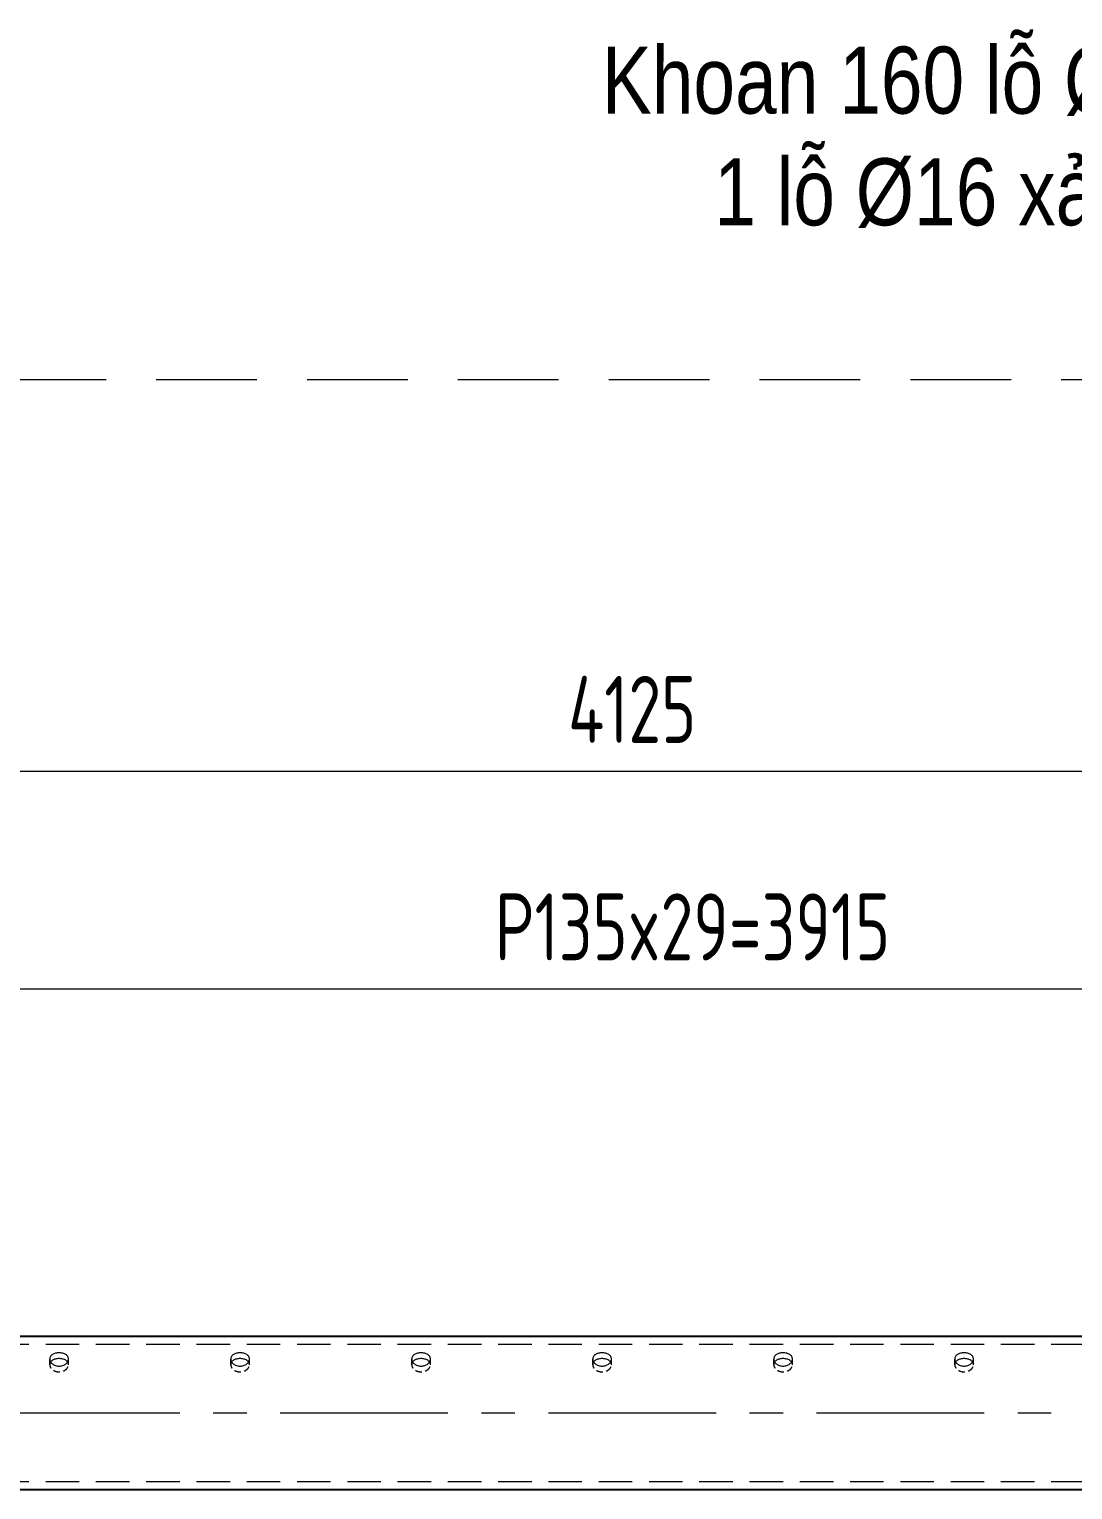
# Model space of a CAD drawing. Header units: millimetres. Extents: x -46397 to 283259, y -8690 to 23983.
# Drawn here: x 253391 to 254169, y -1012 to 78 of the extents above; entities that cross this region are included whole.
import ezdxf

# ---------------------------------------------------------------- set-up
doc = ezdxf.new("R2010")
doc.units = ezdxf.units.MM
for name, pattern in [('CENTER', [2, 1.25, -0.25, 0.25, -0.25]), ('HIDDEN', [0.375, 0.25, -0.125]), ('HIDDENX2', [0.75, 0.5, -0.25])]:
    doc.linetypes.add(name, pattern=pattern)
doc.layers.get('Defpoints').update_dxf_attribs({"lineweight": 0})
for name, color, linetype, lineweight in [('DUONGCHINH', 7, 'Continuous', 25), ('DUONGTAM', 1, 'CENTER', 0), ('mDƯỜNG KHUẤT', 251, 'HIDDEN', 5), ('PHANTOM 2', 8, 'Continuous', 0)]:
    doc.layers.add(name, color=color, linetype=linetype, lineweight=lineweight)
doc.styles.add('GHI CHÚ 1', font='isocp_IV25.ttf', dxfattribs={"width": 0.8})
doc.styles.add('GHI CHÚ 2', font='arial.ttf', dxfattribs={"width": 0.8, "height": 1})
doc.dimstyles.new('1-30SCALE', dxfattribs={"dimtxt": 75, "dimasz": 75, "dimexe": 37.5, "dimexo": 30, "dimgap": 30, "dimtad": 1, "dimtoh": 1, "dimdec": 0, "dimdsep": 46, "dimtxsty": 'GHI CHÚ 1', "dimcen": 0.09, "dimclrd": 256, "dimclre": 256, "dimclrt": 2, "dimadec": 0, "dimazin": 0, "dimtfac": 1, "dimtdec": 0, "dimtofl": 0, "dimtmove": 0, "dimatfit": 3, "dimfxl": 1, "dimlwd": 0, "dimlwe": 0, "dimarcsym": 0})

# ---------------------------------------------------------------- blocks, each defined once
blk = doc.blocks.new('*D1350')
at = {"layer": 'Defpoints', "color": 0, "transparency": 16777216}
for p in [(255843.3, -637.9), (251928.3, -914.4, -1.5), (255843.3, -914.4, -1.5)]:
    blk.add_point(p, dxfattribs=at)
at = {"layer": 'PHANTOM 2', "linetype": 'Continuous', "lineweight": 0, "transparency": 16777216}
for p, q in [((251928.3, -894.4), (251928.3, -617.9)), ((255843.3, -894.4), (255843.3, -617.9)), ((251973.3, -637.9), (255798.3, -637.9))]:
    blk.add_line(p, q, dxfattribs=at)
at = {"layer": 'PHANTOM 2', "transparency": 16777216}
for points in [[(251973.3, -630.4), (251973.3, -645.4), (251928.3, -637.9)], [(255798.3, -630.4), (255798.3, -645.4), (255843.3, -637.9)]]:
    blk.add_solid(points, dxfattribs=at)
at = {"layer": 'PHANTOM 2', "color": 2, "transparency": 16777216, "insert": (253885.8, -591.8), "char_height": 50, "attachment_point": 5, "style": 'GHI CHÚ 1'}
blk.add_mtext('P135x29=3915', dxfattribs=at)
blk = doc.blocks.new('*D1353')
at = {"layer": 'Defpoints', "color": 0, "transparency": 16777216}
for p in [(255903.3, -475.5), (251778.3, -897.5, -1.5), (255903.3, -897.5, -1.5)]:
    blk.add_point(p, dxfattribs=at)
at = {"layer": 'PHANTOM 2', "linetype": 'Continuous', "lineweight": 0, "transparency": 16777216}
for p, q in [((251778.3, -877.5), (251778.3, -455.5)), ((255903.3, -877.5), (255903.3, -455.5)), ((251823.3, -475.5), (255858.3, -475.5))]:
    blk.add_line(p, q, dxfattribs=at)
at = {"layer": 'PHANTOM 2', "transparency": 16777216}
for points in [[(251823.3, -468), (251823.3, -483), (251778.3, -475.5)], [(255858.3, -468), (255858.3, -483), (255903.3, -475.5)]]:
    blk.add_solid(points, dxfattribs=at)
at = {"layer": 'PHANTOM 2', "color": 2, "transparency": 16777216, "insert": (253840.8, -429.5), "char_height": 50, "attachment_point": 5, "style": 'GHI CHÚ 1'}
blk.add_mtext('4125', dxfattribs=at)

msp = doc.modelspace()

# ---------------------------------------------------------------- linework, layer by layer
at = {"color": 1, "linetype": 'HIDDENX2', "lineweight": 0, "ltscale": 50, "extrusion": (2.28848e-17, 1, 0)}
for p, q in [((255903.35, -903.49, -1.5), (251778.35, -903.49, -1.5)), ((255903.35, -1005.75, -1.5), (251936.35, -1005.75, -1.5))]:
    msp.add_line(p, q, dxfattribs=at)
at = {"color": 1, "linetype": 'HIDDENX2', "lineweight": 0, "ltscale": 10, "extrusion": (2.28848e-17, 1, 0)}
for p, q in [((253406.35, -918.47, -1.5), (253406.35, -914.21, -1.5)), ((253420.35, -918.47, -1.5), (253420.35, -914.21, -1.5)), ((253541.35, -918.47, -1.5), (253541.35, -914.21, -1.5)), ((253555.35, -918.47, -1.5), (253555.35, -914.21, -1.5)), ((253676.35, -918.47, -1.5), (253676.35, -914.21, -1.5)), ((253690.35, -918.47, -1.5), (253690.35, -914.21, -1.5)), ((253811.35, -918.47, -1.5), (253811.35, -914.21, -1.5)), ((253825.35, -918.47, -1.5), (253825.35, -914.21, -1.5)), ((253946.35, -918.47, -1.5), (253946.35, -914.21, -1.5)), ((253960.35, -918.47, -1.5), (253960.35, -914.21, -1.5)), ((254081.35, -918.47, -1.5), (254081.35, -914.21, -1.5)), ((254095.35, -918.47, -1.5), (254095.35, -914.21, -1.5))]:
    msp.add_line(p, q, dxfattribs=at)
at = {"color": 150, "linetype": 'Continuous', "lineweight": 0, "ltscale": 10}
for points, knots in [([(253413.35, -909.57, -1.5), (253413.79, -909.57, -1.5), (253414.24, -909.59, -1.5), (253415.15, -909.7, -1.5), (253415.6, -909.79, -1.5), (253416.46, -910.01, -1.5), (253416.87, -910.15, -1.5), (253417.64, -910.48, -1.5), (253417.99, -910.66, -1.5), (253418.61, -911.07, -1.5), (253418.9, -911.29, -1.5), (253419.41, -911.8, -1.5), (253419.64, -912.07, -1.5), (253419.99, -912.65, -1.5), (253420.13, -912.96, -1.5), (253420.3, -913.58, -1.5), (253420.35, -913.9, -1.5), (253420.35, -914.52, -1.5), (253420.3, -914.85, -1.5), (253420.13, -915.5, -1.5), (253419.99, -915.83, -1.5), (253419.64, -916.47, -1.5), (253419.41, -916.78, -1.5), (253418.9, -917.36, -1.5), (253418.61, -917.63, -1.5), (253417.99, -918.1, -1.5), (253417.64, -918.33, -1.5), (253416.87, -918.73, -1.5), (253416.46, -918.9, -1.5), (253415.6, -919.19, -1.5), (253415.15, -919.29, -1.5), (253414.24, -919.43, -1.5), (253413.79, -919.47, -1.5), (253412.91, -919.47, -1.5), (253412.45, -919.43, -1.5), (253411.55, -919.29, -1.5), (253411.1, -919.19, -1.5), (253410.24, -918.9, -1.5), (253409.82, -918.73, -1.5), (253409.06, -918.33, -1.5), (253408.71, -918.1, -1.5), (253408.09, -917.63, -1.5), (253407.8, -917.36, -1.5), (253407.28, -916.78, -1.5), (253407.06, -916.47, -1.5), (253406.7, -915.83, -1.5), (253406.57, -915.5, -1.5), (253406.39, -914.85, -1.5), (253406.35, -914.52, -1.5), (253406.35, -913.9, -1.5), (253406.39, -913.58, -1.5), (253406.57, -912.96, -1.5), (253406.7, -912.65, -1.5), (253407.06, -912.07, -1.5), (253407.28, -911.8, -1.5), (253407.8, -911.29, -1.5), (253408.09, -911.07, -1.5), (253408.71, -910.66, -1.5), (253409.06, -910.48, -1.5), (253409.82, -910.15, -1.5), (253410.24, -910.01, -1.5), (253411.1, -909.79, -1.5), (253411.55, -909.7, -1.5), (253412.45, -909.59, -1.5), (253412.91, -909.57, -1.5), (253413.35, -909.57, -1.5)], [0, 0, 0, 0, 1.3198322, 1.3198322, 2.6396645, 2.6396645, 3.9594967, 3.9594967, 5.279329, 5.279329, 6.5991511, 6.5991511, 7.9189732, 7.9189732, 9.2387952, 9.2387952, 10.5586173, 10.5586173, 11.8784394, 11.8784394, 13.1982615, 13.1982615, 14.5180836, 14.5180836, 15.8379057, 15.8379057, 17.1577379, 17.1577379, 18.4775702, 18.4775702, 19.7974024, 19.7974024, 21.1172346, 21.1172346, 22.4370669, 22.4370669, 23.7568991, 23.7568991, 25.0767314, 25.0767314, 26.3965636, 26.3965636, 27.7163857, 27.7163857, 29.0362078, 29.0362078, 30.3560299, 30.3560299, 31.675852, 31.675852, 32.9956741, 32.9956741, 34.3154961, 34.3154961, 35.6353182, 35.6353182, 36.9551403, 36.9551403, 38.2749726, 38.2749726, 39.5948048, 39.5948048, 40.914637, 40.914637, 42.2344693, 42.2344693, 42.2344693, 42.2344693]), ([(253413.35, -913.86, -1.5), (253412.91, -913.86, -1.5), (253412.45, -913.89, -1.5), (253411.55, -913.99, -1.5), (253411.1, -914.08, -1.5), (253410.24, -914.3, -1.5), (253409.82, -914.44, -1.5), (253409.06, -914.76, -1.5), (253408.71, -914.94, -1.5), (253408.09, -915.34, -1.5), (253407.8, -915.56, -1.5), (253407.35, -916, -1.5), (253407.18, -916.19, -1.5), (253407.03, -916.4, -1.5)], [0, 0, 0, 0, 1.3201933, 1.3201933, 2.6403867, 2.6403867, 3.96058, 3.96058, 5.2807734, 5.2807734, 6.6009508, 6.6009508, 7.5759342, 7.5759342, 7.5759342, 7.5759342]), ([(253419.66, -916.4, -1.5), (253419.52, -916.19, -1.5), (253419.35, -916, -1.5), (253418.9, -915.56, -1.5), (253418.61, -915.34, -1.5), (253417.99, -914.94, -1.5), (253417.64, -914.76, -1.5), (253416.87, -914.44, -1.5), (253416.46, -914.3, -1.5), (253415.6, -914.08, -1.5), (253415.15, -913.99, -1.5), (253414.24, -913.89, -1.5), (253413.79, -913.86, -1.5), (253413.35, -913.86, -1.5)], [34.6699982, 34.6699982, 34.6699982, 34.6699982, 35.6449816, 35.6449816, 36.965159, 36.965159, 38.2853524, 38.2853524, 39.6055457, 39.6055457, 40.9257391, 40.9257391, 42.2459324, 42.2459324, 42.2459324, 42.2459324]), ([(253548.35, -909.57, -1.5), (253548.79, -909.57, -1.5), (253549.24, -909.59, -1.5), (253550.15, -909.7, -1.5), (253550.6, -909.79, -1.5), (253551.46, -910.01, -1.5), (253551.87, -910.15, -1.5), (253552.64, -910.48, -1.5), (253552.99, -910.66, -1.5), (253553.61, -911.07, -1.5), (253553.9, -911.29, -1.5), (253554.41, -911.8, -1.5), (253554.64, -912.07, -1.5), (253554.99, -912.65, -1.5), (253555.13, -912.96, -1.5), (253555.3, -913.58, -1.5), (253555.35, -913.9, -1.5), (253555.35, -914.52, -1.5), (253555.3, -914.85, -1.5), (253555.13, -915.5, -1.5), (253554.99, -915.83, -1.5), (253554.64, -916.47, -1.5), (253554.41, -916.78, -1.5), (253553.9, -917.36, -1.5), (253553.61, -917.63, -1.5), (253552.99, -918.1, -1.5), (253552.64, -918.33, -1.5), (253551.87, -918.73, -1.5), (253551.46, -918.9, -1.5), (253550.6, -919.19, -1.5), (253550.15, -919.29, -1.5), (253549.24, -919.43, -1.5), (253548.79, -919.47, -1.5), (253547.91, -919.47, -1.5), (253547.45, -919.43, -1.5), (253546.55, -919.29, -1.5), (253546.1, -919.19, -1.5), (253545.24, -918.9, -1.5), (253544.82, -918.73, -1.5), (253544.06, -918.33, -1.5), (253543.71, -918.1, -1.5), (253543.09, -917.63, -1.5), (253542.8, -917.36, -1.5), (253542.28, -916.78, -1.5), (253542.06, -916.47, -1.5), (253541.7, -915.83, -1.5), (253541.57, -915.5, -1.5), (253541.39, -914.85, -1.5), (253541.35, -914.52, -1.5), (253541.35, -913.9, -1.5), (253541.39, -913.58, -1.5), (253541.57, -912.96, -1.5), (253541.7, -912.65, -1.5), (253542.06, -912.07, -1.5), (253542.28, -911.8, -1.5), (253542.8, -911.29, -1.5), (253543.09, -911.07, -1.5), (253543.71, -910.66, -1.5), (253544.06, -910.48, -1.5), (253544.82, -910.15, -1.5), (253545.24, -910.01, -1.5), (253546.1, -909.79, -1.5), (253546.55, -909.7, -1.5), (253547.45, -909.59, -1.5), (253547.91, -909.57, -1.5), (253548.35, -909.57, -1.5)], [0, 0, 0, 0, 1.3198322, 1.3198322, 2.6396645, 2.6396645, 3.9594967, 3.9594967, 5.279329, 5.279329, 6.5991511, 6.5991511, 7.9189732, 7.9189732, 9.2387952, 9.2387952, 10.5586173, 10.5586173, 11.8784394, 11.8784394, 13.1982615, 13.1982615, 14.5180836, 14.5180836, 15.8379057, 15.8379057, 17.1577379, 17.1577379, 18.4775702, 18.4775702, 19.7974024, 19.7974024, 21.1172346, 21.1172346, 22.4370669, 22.4370669, 23.7568991, 23.7568991, 25.0767314, 25.0767314, 26.3965636, 26.3965636, 27.7163857, 27.7163857, 29.0362078, 29.0362078, 30.3560299, 30.3560299, 31.675852, 31.675852, 32.9956741, 32.9956741, 34.3154961, 34.3154961, 35.6353182, 35.6353182, 36.9551403, 36.9551403, 38.2749726, 38.2749726, 39.5948048, 39.5948048, 40.914637, 40.914637, 42.2344693, 42.2344693, 42.2344693, 42.2344693]), ([(253548.35, -913.86, -1.5), (253547.91, -913.86, -1.5), (253547.45, -913.89, -1.5), (253546.55, -913.99, -1.5), (253546.1, -914.08, -1.5), (253545.24, -914.3, -1.5), (253544.82, -914.44, -1.5), (253544.06, -914.76, -1.5), (253543.71, -914.94, -1.5), (253543.09, -915.34, -1.5), (253542.8, -915.56, -1.5), (253542.35, -916, -1.5), (253542.18, -916.19, -1.5), (253542.03, -916.4, -1.5)], [0, 0, 0, 0, 1.3201933, 1.3201933, 2.6403867, 2.6403867, 3.96058, 3.96058, 5.2807734, 5.2807734, 6.6009508, 6.6009508, 7.5759342, 7.5759342, 7.5759342, 7.5759342]), ([(253554.66, -916.4, -1.5), (253554.52, -916.19, -1.5), (253554.35, -916, -1.5), (253553.9, -915.56, -1.5), (253553.61, -915.34, -1.5), (253552.99, -914.94, -1.5), (253552.64, -914.76, -1.5), (253551.87, -914.44, -1.5), (253551.46, -914.3, -1.5), (253550.6, -914.08, -1.5), (253550.15, -913.99, -1.5), (253549.24, -913.89, -1.5), (253548.79, -913.86, -1.5), (253548.35, -913.86, -1.5)], [34.6699982, 34.6699982, 34.6699982, 34.6699982, 35.6449816, 35.6449816, 36.965159, 36.965159, 38.2853524, 38.2853524, 39.6055457, 39.6055457, 40.9257391, 40.9257391, 42.2459324, 42.2459324, 42.2459324, 42.2459324]), ([(253683.35, -909.57, -1.5), (253683.79, -909.57, -1.5), (253684.24, -909.59, -1.5), (253685.15, -909.7, -1.5), (253685.6, -909.79, -1.5), (253686.46, -910.01, -1.5), (253686.87, -910.15, -1.5), (253687.64, -910.48, -1.5), (253687.99, -910.66, -1.5), (253688.61, -911.07, -1.5), (253688.9, -911.29, -1.5), (253689.41, -911.8, -1.5), (253689.64, -912.07, -1.5), (253689.99, -912.65, -1.5), (253690.13, -912.96, -1.5), (253690.3, -913.58, -1.5), (253690.35, -913.9, -1.5), (253690.35, -914.52, -1.5), (253690.3, -914.85, -1.5), (253690.13, -915.5, -1.5), (253689.99, -915.83, -1.5), (253689.64, -916.47, -1.5), (253689.41, -916.78, -1.5), (253688.9, -917.36, -1.5), (253688.61, -917.63, -1.5), (253687.99, -918.1, -1.5), (253687.64, -918.33, -1.5), (253686.87, -918.73, -1.5), (253686.46, -918.9, -1.5), (253685.6, -919.19, -1.5), (253685.15, -919.29, -1.5), (253684.24, -919.43, -1.5), (253683.79, -919.47, -1.5), (253682.91, -919.47, -1.5), (253682.45, -919.43, -1.5), (253681.55, -919.29, -1.5), (253681.1, -919.19, -1.5), (253680.24, -918.9, -1.5), (253679.82, -918.73, -1.5), (253679.06, -918.33, -1.5), (253678.71, -918.1, -1.5), (253678.09, -917.63, -1.5), (253677.8, -917.36, -1.5), (253677.28, -916.78, -1.5), (253677.06, -916.47, -1.5), (253676.7, -915.83, -1.5), (253676.57, -915.5, -1.5), (253676.39, -914.85, -1.5), (253676.35, -914.52, -1.5), (253676.35, -913.9, -1.5), (253676.39, -913.58, -1.5), (253676.57, -912.96, -1.5), (253676.7, -912.65, -1.5), (253677.06, -912.07, -1.5), (253677.28, -911.8, -1.5), (253677.8, -911.29, -1.5), (253678.09, -911.07, -1.5), (253678.71, -910.66, -1.5), (253679.06, -910.48, -1.5), (253679.82, -910.15, -1.5), (253680.24, -910.01, -1.5), (253681.1, -909.79, -1.5), (253681.55, -909.7, -1.5), (253682.45, -909.59, -1.5), (253682.91, -909.57, -1.5), (253683.35, -909.57, -1.5)], [0, 0, 0, 0, 1.3198322, 1.3198322, 2.6396645, 2.6396645, 3.9594967, 3.9594967, 5.279329, 5.279329, 6.5991511, 6.5991511, 7.9189732, 7.9189732, 9.2387952, 9.2387952, 10.5586173, 10.5586173, 11.8784394, 11.8784394, 13.1982615, 13.1982615, 14.5180836, 14.5180836, 15.8379057, 15.8379057, 17.1577379, 17.1577379, 18.4775702, 18.4775702, 19.7974024, 19.7974024, 21.1172346, 21.1172346, 22.4370669, 22.4370669, 23.7568991, 23.7568991, 25.0767314, 25.0767314, 26.3965636, 26.3965636, 27.7163857, 27.7163857, 29.0362078, 29.0362078, 30.3560299, 30.3560299, 31.675852, 31.675852, 32.9956741, 32.9956741, 34.3154961, 34.3154961, 35.6353182, 35.6353182, 36.9551403, 36.9551403, 38.2749726, 38.2749726, 39.5948048, 39.5948048, 40.914637, 40.914637, 42.2344693, 42.2344693, 42.2344693, 42.2344693]), ([(253683.35, -913.86, -1.5), (253682.91, -913.86, -1.5), (253682.45, -913.89, -1.5), (253681.55, -913.99, -1.5), (253681.1, -914.08, -1.5), (253680.24, -914.3, -1.5), (253679.82, -914.44, -1.5), (253679.06, -914.76, -1.5), (253678.71, -914.94, -1.5), (253678.09, -915.34, -1.5), (253677.8, -915.56, -1.5), (253677.35, -916, -1.5), (253677.18, -916.19, -1.5), (253677.03, -916.4, -1.5)], [0, 0, 0, 0, 1.3201933, 1.3201933, 2.6403867, 2.6403867, 3.96058, 3.96058, 5.2807734, 5.2807734, 6.6009508, 6.6009508, 7.5759342, 7.5759342, 7.5759342, 7.5759342]), ([(253689.66, -916.4, -1.5), (253689.52, -916.19, -1.5), (253689.35, -916, -1.5), (253688.9, -915.56, -1.5), (253688.61, -915.34, -1.5), (253687.99, -914.94, -1.5), (253687.64, -914.76, -1.5), (253686.87, -914.44, -1.5), (253686.46, -914.3, -1.5), (253685.6, -914.08, -1.5), (253685.15, -913.99, -1.5), (253684.24, -913.89, -1.5), (253683.79, -913.86, -1.5), (253683.35, -913.86, -1.5)], [34.6699982, 34.6699982, 34.6699982, 34.6699982, 35.6449816, 35.6449816, 36.965159, 36.965159, 38.2853524, 38.2853524, 39.6055457, 39.6055457, 40.9257391, 40.9257391, 42.2459324, 42.2459324, 42.2459324, 42.2459324]), ([(253818.35, -909.57, -1.5), (253818.79, -909.57, -1.5), (253819.24, -909.59, -1.5), (253820.15, -909.7, -1.5), (253820.6, -909.79, -1.5), (253821.46, -910.01, -1.5), (253821.87, -910.15, -1.5), (253822.64, -910.48, -1.5), (253822.99, -910.66, -1.5), (253823.61, -911.07, -1.5), (253823.9, -911.29, -1.5), (253824.41, -911.8, -1.5), (253824.64, -912.07, -1.5), (253824.99, -912.65, -1.5), (253825.13, -912.96, -1.5), (253825.3, -913.58, -1.5), (253825.35, -913.9, -1.5), (253825.35, -914.52, -1.5), (253825.3, -914.85, -1.5), (253825.13, -915.5, -1.5), (253824.99, -915.83, -1.5), (253824.64, -916.47, -1.5), (253824.41, -916.78, -1.5), (253823.9, -917.36, -1.5), (253823.61, -917.63, -1.5), (253822.99, -918.1, -1.5), (253822.64, -918.33, -1.5), (253821.87, -918.73, -1.5), (253821.46, -918.9, -1.5), (253820.6, -919.19, -1.5), (253820.15, -919.29, -1.5), (253819.24, -919.43, -1.5), (253818.79, -919.47, -1.5), (253817.91, -919.47, -1.5), (253817.45, -919.43, -1.5), (253816.55, -919.29, -1.5), (253816.1, -919.19, -1.5), (253815.24, -918.9, -1.5), (253814.82, -918.73, -1.5), (253814.06, -918.33, -1.5), (253813.71, -918.1, -1.5), (253813.09, -917.63, -1.5), (253812.8, -917.36, -1.5), (253812.28, -916.78, -1.5), (253812.06, -916.47, -1.5), (253811.7, -915.83, -1.5), (253811.57, -915.5, -1.5), (253811.39, -914.85, -1.5), (253811.35, -914.52, -1.5), (253811.35, -913.9, -1.5), (253811.39, -913.58, -1.5), (253811.57, -912.96, -1.5), (253811.7, -912.65, -1.5), (253812.06, -912.07, -1.5), (253812.28, -911.8, -1.5), (253812.8, -911.29, -1.5), (253813.09, -911.07, -1.5), (253813.71, -910.66, -1.5), (253814.06, -910.48, -1.5), (253814.82, -910.15, -1.5), (253815.24, -910.01, -1.5), (253816.1, -909.79, -1.5), (253816.55, -909.7, -1.5), (253817.45, -909.59, -1.5), (253817.91, -909.57, -1.5), (253818.35, -909.57, -1.5)], [0, 0, 0, 0, 1.3198322, 1.3198322, 2.6396645, 2.6396645, 3.9594967, 3.9594967, 5.279329, 5.279329, 6.5991511, 6.5991511, 7.9189732, 7.9189732, 9.2387952, 9.2387952, 10.5586173, 10.5586173, 11.8784394, 11.8784394, 13.1982615, 13.1982615, 14.5180836, 14.5180836, 15.8379057, 15.8379057, 17.1577379, 17.1577379, 18.4775702, 18.4775702, 19.7974024, 19.7974024, 21.1172346, 21.1172346, 22.4370669, 22.4370669, 23.7568991, 23.7568991, 25.0767314, 25.0767314, 26.3965636, 26.3965636, 27.7163857, 27.7163857, 29.0362078, 29.0362078, 30.3560299, 30.3560299, 31.675852, 31.675852, 32.9956741, 32.9956741, 34.3154961, 34.3154961, 35.6353182, 35.6353182, 36.9551403, 36.9551403, 38.2749726, 38.2749726, 39.5948048, 39.5948048, 40.914637, 40.914637, 42.2344693, 42.2344693, 42.2344693, 42.2344693]), ([(253818.35, -913.86, -1.5), (253817.91, -913.86, -1.5), (253817.45, -913.89, -1.5), (253816.55, -913.99, -1.5), (253816.1, -914.08, -1.5), (253815.24, -914.3, -1.5), (253814.82, -914.44, -1.5), (253814.06, -914.76, -1.5), (253813.71, -914.94, -1.5), (253813.09, -915.34, -1.5), (253812.8, -915.56, -1.5), (253812.35, -916, -1.5), (253812.18, -916.19, -1.5), (253812.03, -916.4, -1.5)], [0, 0, 0, 0, 1.3201933, 1.3201933, 2.6403867, 2.6403867, 3.96058, 3.96058, 5.2807734, 5.2807734, 6.6009508, 6.6009508, 7.5759342, 7.5759342, 7.5759342, 7.5759342]), ([(253824.66, -916.4, -1.5), (253824.52, -916.19, -1.5), (253824.35, -916, -1.5), (253823.9, -915.56, -1.5), (253823.61, -915.34, -1.5), (253822.99, -914.94, -1.5), (253822.64, -914.76, -1.5), (253821.87, -914.44, -1.5), (253821.46, -914.3, -1.5), (253820.6, -914.08, -1.5), (253820.15, -913.99, -1.5), (253819.24, -913.89, -1.5), (253818.79, -913.86, -1.5), (253818.35, -913.86, -1.5)], [34.6699982, 34.6699982, 34.6699982, 34.6699982, 35.6449816, 35.6449816, 36.965159, 36.965159, 38.2853524, 38.2853524, 39.6055457, 39.6055457, 40.9257391, 40.9257391, 42.2459324, 42.2459324, 42.2459324, 42.2459324]), ([(253953.35, -909.57, -1.5), (253953.79, -909.57, -1.5), (253954.24, -909.59, -1.5), (253955.15, -909.7, -1.5), (253955.6, -909.79, -1.5), (253956.46, -910.01, -1.5), (253956.87, -910.15, -1.5), (253957.64, -910.48, -1.5), (253957.99, -910.66, -1.5), (253958.61, -911.07, -1.5), (253958.9, -911.29, -1.5), (253959.41, -911.8, -1.5), (253959.64, -912.07, -1.5), (253959.99, -912.65, -1.5), (253960.13, -912.96, -1.5), (253960.3, -913.58, -1.5), (253960.35, -913.9, -1.5), (253960.35, -914.52, -1.5), (253960.3, -914.85, -1.5), (253960.13, -915.5, -1.5), (253959.99, -915.83, -1.5), (253959.64, -916.47, -1.5), (253959.41, -916.78, -1.5), (253958.9, -917.36, -1.5), (253958.61, -917.63, -1.5), (253957.99, -918.1, -1.5), (253957.64, -918.33, -1.5), (253956.87, -918.73, -1.5), (253956.46, -918.9, -1.5), (253955.6, -919.19, -1.5), (253955.15, -919.29, -1.5), (253954.24, -919.43, -1.5), (253953.79, -919.47, -1.5), (253952.91, -919.47, -1.5), (253952.45, -919.43, -1.5), (253951.55, -919.29, -1.5), (253951.1, -919.19, -1.5), (253950.24, -918.9, -1.5), (253949.82, -918.73, -1.5), (253949.06, -918.33, -1.5), (253948.71, -918.1, -1.5), (253948.09, -917.63, -1.5), (253947.8, -917.36, -1.5), (253947.28, -916.78, -1.5), (253947.06, -916.47, -1.5), (253946.7, -915.83, -1.5), (253946.57, -915.5, -1.5), (253946.39, -914.85, -1.5), (253946.35, -914.52, -1.5), (253946.35, -913.9, -1.5), (253946.39, -913.58, -1.5), (253946.57, -912.96, -1.5), (253946.7, -912.65, -1.5), (253947.06, -912.07, -1.5), (253947.28, -911.8, -1.5), (253947.8, -911.29, -1.5), (253948.09, -911.07, -1.5), (253948.71, -910.66, -1.5), (253949.06, -910.48, -1.5), (253949.82, -910.15, -1.5), (253950.24, -910.01, -1.5), (253951.1, -909.79, -1.5), (253951.55, -909.7, -1.5), (253952.45, -909.59, -1.5), (253952.91, -909.57, -1.5), (253953.35, -909.57, -1.5)], [0, 0, 0, 0, 1.3198322, 1.3198322, 2.6396645, 2.6396645, 3.9594967, 3.9594967, 5.279329, 5.279329, 6.5991511, 6.5991511, 7.9189732, 7.9189732, 9.2387952, 9.2387952, 10.5586173, 10.5586173, 11.8784394, 11.8784394, 13.1982615, 13.1982615, 14.5180836, 14.5180836, 15.8379057, 15.8379057, 17.1577379, 17.1577379, 18.4775702, 18.4775702, 19.7974024, 19.7974024, 21.1172346, 21.1172346, 22.4370669, 22.4370669, 23.7568991, 23.7568991, 25.0767314, 25.0767314, 26.3965636, 26.3965636, 27.7163857, 27.7163857, 29.0362078, 29.0362078, 30.3560299, 30.3560299, 31.675852, 31.675852, 32.9956741, 32.9956741, 34.3154961, 34.3154961, 35.6353182, 35.6353182, 36.9551403, 36.9551403, 38.2749726, 38.2749726, 39.5948048, 39.5948048, 40.914637, 40.914637, 42.2344693, 42.2344693, 42.2344693, 42.2344693]), ([(253953.35, -913.86, -1.5), (253952.91, -913.86, -1.5), (253952.45, -913.89, -1.5), (253951.55, -913.99, -1.5), (253951.1, -914.08, -1.5), (253950.24, -914.3, -1.5), (253949.82, -914.44, -1.5), (253949.06, -914.76, -1.5), (253948.71, -914.94, -1.5), (253948.09, -915.34, -1.5), (253947.8, -915.56, -1.5), (253947.35, -916, -1.5), (253947.18, -916.19, -1.5), (253947.03, -916.4, -1.5)], [0, 0, 0, 0, 1.3201933, 1.3201933, 2.6403867, 2.6403867, 3.96058, 3.96058, 5.2807734, 5.2807734, 6.6009508, 6.6009508, 7.5759342, 7.5759342, 7.5759342, 7.5759342]), ([(253959.66, -916.4, -1.5), (253959.52, -916.19, -1.5), (253959.35, -916, -1.5), (253958.9, -915.56, -1.5), (253958.61, -915.34, -1.5), (253957.99, -914.94, -1.5), (253957.64, -914.76, -1.5), (253956.87, -914.44, -1.5), (253956.46, -914.3, -1.5), (253955.6, -914.08, -1.5), (253955.15, -913.99, -1.5), (253954.24, -913.89, -1.5), (253953.79, -913.86, -1.5), (253953.35, -913.86, -1.5)], [34.6699982, 34.6699982, 34.6699982, 34.6699982, 35.6449816, 35.6449816, 36.965159, 36.965159, 38.2853524, 38.2853524, 39.6055457, 39.6055457, 40.9257391, 40.9257391, 42.2459324, 42.2459324, 42.2459324, 42.2459324]), ([(254088.35, -909.57, -1.5), (254088.79, -909.57, -1.5), (254089.24, -909.59, -1.5), (254090.15, -909.7, -1.5), (254090.6, -909.79, -1.5), (254091.46, -910.01, -1.5), (254091.87, -910.15, -1.5), (254092.64, -910.48, -1.5), (254092.99, -910.66, -1.5), (254093.61, -911.07, -1.5), (254093.9, -911.29, -1.5), (254094.41, -911.8, -1.5), (254094.64, -912.07, -1.5), (254094.99, -912.65, -1.5), (254095.13, -912.96, -1.5), (254095.3, -913.58, -1.5), (254095.35, -913.9, -1.5), (254095.35, -914.52, -1.5), (254095.3, -914.85, -1.5), (254095.13, -915.5, -1.5), (254094.99, -915.83, -1.5), (254094.64, -916.47, -1.5), (254094.41, -916.78, -1.5), (254093.9, -917.36, -1.5), (254093.61, -917.63, -1.5), (254092.99, -918.1, -1.5), (254092.64, -918.33, -1.5), (254091.87, -918.73, -1.5), (254091.46, -918.9, -1.5), (254090.6, -919.19, -1.5), (254090.15, -919.29, -1.5), (254089.24, -919.43, -1.5), (254088.79, -919.47, -1.5), (254087.91, -919.47, -1.5), (254087.45, -919.43, -1.5), (254086.55, -919.29, -1.5), (254086.1, -919.19, -1.5), (254085.24, -918.9, -1.5), (254084.82, -918.73, -1.5), (254084.06, -918.33, -1.5), (254083.71, -918.1, -1.5), (254083.09, -917.63, -1.5), (254082.8, -917.36, -1.5), (254082.28, -916.78, -1.5), (254082.06, -916.47, -1.5), (254081.7, -915.83, -1.5), (254081.57, -915.5, -1.5), (254081.39, -914.85, -1.5), (254081.35, -914.52, -1.5), (254081.35, -913.9, -1.5), (254081.39, -913.58, -1.5), (254081.57, -912.96, -1.5), (254081.7, -912.65, -1.5), (254082.06, -912.07, -1.5), (254082.28, -911.8, -1.5), (254082.8, -911.29, -1.5), (254083.09, -911.07, -1.5), (254083.71, -910.66, -1.5), (254084.06, -910.48, -1.5), (254084.82, -910.15, -1.5), (254085.24, -910.01, -1.5), (254086.1, -909.79, -1.5), (254086.55, -909.7, -1.5), (254087.45, -909.59, -1.5), (254087.91, -909.57, -1.5), (254088.35, -909.57, -1.5)], [0, 0, 0, 0, 1.3198322, 1.3198322, 2.6396645, 2.6396645, 3.9594967, 3.9594967, 5.279329, 5.279329, 6.5991511, 6.5991511, 7.9189732, 7.9189732, 9.2387952, 9.2387952, 10.5586173, 10.5586173, 11.8784394, 11.8784394, 13.1982615, 13.1982615, 14.5180836, 14.5180836, 15.8379057, 15.8379057, 17.1577379, 17.1577379, 18.4775702, 18.4775702, 19.7974024, 19.7974024, 21.1172346, 21.1172346, 22.4370669, 22.4370669, 23.7568991, 23.7568991, 25.0767314, 25.0767314, 26.3965636, 26.3965636, 27.7163857, 27.7163857, 29.0362078, 29.0362078, 30.3560299, 30.3560299, 31.675852, 31.675852, 32.9956741, 32.9956741, 34.3154961, 34.3154961, 35.6353182, 35.6353182, 36.9551403, 36.9551403, 38.2749726, 38.2749726, 39.5948048, 39.5948048, 40.914637, 40.914637, 42.2344693, 42.2344693, 42.2344693, 42.2344693]), ([(254088.35, -913.86, -1.5), (254087.91, -913.86, -1.5), (254087.45, -913.89, -1.5), (254086.55, -913.99, -1.5), (254086.1, -914.08, -1.5), (254085.24, -914.3, -1.5), (254084.82, -914.44, -1.5), (254084.06, -914.76, -1.5), (254083.71, -914.94, -1.5), (254083.09, -915.34, -1.5), (254082.8, -915.56, -1.5), (254082.35, -916, -1.5), (254082.18, -916.19, -1.5), (254082.03, -916.4, -1.5)], [0, 0, 0, 0, 1.3201933, 1.3201933, 2.6403867, 2.6403867, 3.96058, 3.96058, 5.2807734, 5.2807734, 6.6009508, 6.6009508, 7.5759342, 7.5759342, 7.5759342, 7.5759342]), ([(254094.66, -916.4, -1.5), (254094.52, -916.19, -1.5), (254094.35, -916, -1.5), (254093.9, -915.56, -1.5), (254093.61, -915.34, -1.5), (254092.99, -914.94, -1.5), (254092.64, -914.76, -1.5), (254091.87, -914.44, -1.5), (254091.46, -914.3, -1.5), (254090.6, -914.08, -1.5), (254090.15, -913.99, -1.5), (254089.24, -913.89, -1.5), (254088.79, -913.86, -1.5), (254088.35, -913.86, -1.5)], [34.6699982, 34.6699982, 34.6699982, 34.6699982, 35.6449816, 35.6449816, 36.965159, 36.965159, 38.2853524, 38.2853524, 39.6055457, 39.6055457, 40.9257391, 40.9257391, 42.2459324, 42.2459324, 42.2459324, 42.2459324])]:
    msp.add_open_spline(points, degree=3, knots=knots, dxfattribs=at)
at = {"color": 1, "linetype": 'HIDDENX2', "lineweight": 0, "ltscale": 10}
for points in [[(253407.03, -916.4, -1.5), (253406.98, -916.47, -1.5), (253406.93, -916.55, -1.5), (253406.7, -916.91, -1.5), (253406.57, -917.22, -1.5), (253406.39, -917.84, -1.5), (253406.35, -918.16, -1.5), (253406.35, -918.78, -1.5), (253406.39, -919.11, -1.5), (253406.57, -919.76, -1.5), (253406.7, -920.09, -1.5), (253407.06, -920.74, -1.5), (253407.28, -921.05, -1.5), (253407.8, -921.63, -1.5), (253408.09, -921.9, -1.5), (253408.71, -922.38, -1.5), (253409.06, -922.61, -1.5), (253409.82, -923.01, -1.5), (253410.24, -923.19, -1.5), (253411.1, -923.47, -1.5), (253411.55, -923.58, -1.5), (253412.45, -923.73, -1.5), (253412.91, -923.76, -1.5), (253413.79, -923.76, -1.5), (253414.24, -923.73, -1.5), (253415.15, -923.58, -1.5), (253415.6, -923.47, -1.5), (253416.46, -923.19, -1.5), (253416.87, -923.01, -1.5), (253417.64, -922.61, -1.5), (253417.99, -922.38, -1.5), (253418.61, -921.9, -1.5), (253418.9, -921.63, -1.5), (253419.41, -921.05, -1.5), (253419.63, -920.74, -1.5), (253419.99, -920.09, -1.5), (253420.13, -919.76, -1.5), (253420.3, -919.11, -1.5), (253420.35, -918.78, -1.5), (253420.35, -918.16, -1.5), (253420.3, -917.84, -1.5), (253420.13, -917.22, -1.5), (253419.99, -916.91, -1.5), (253419.77, -916.55, -1.5), (253419.72, -916.47, -1.5), (253419.66, -916.4, -1.5)], [(253542.03, -916.4, -1.5), (253541.98, -916.47, -1.5), (253541.93, -916.55, -1.5), (253541.7, -916.91, -1.5), (253541.57, -917.22, -1.5), (253541.39, -917.84, -1.5), (253541.35, -918.16, -1.5), (253541.35, -918.78, -1.5), (253541.39, -919.11, -1.5), (253541.57, -919.76, -1.5), (253541.7, -920.09, -1.5), (253542.06, -920.74, -1.5), (253542.28, -921.05, -1.5), (253542.8, -921.63, -1.5), (253543.09, -921.9, -1.5), (253543.71, -922.38, -1.5), (253544.06, -922.61, -1.5), (253544.82, -923.01, -1.5), (253545.24, -923.19, -1.5), (253546.1, -923.47, -1.5), (253546.55, -923.58, -1.5), (253547.45, -923.73, -1.5), (253547.91, -923.76, -1.5), (253548.79, -923.76, -1.5), (253549.24, -923.73, -1.5), (253550.15, -923.58, -1.5), (253550.6, -923.47, -1.5), (253551.46, -923.19, -1.5), (253551.87, -923.01, -1.5), (253552.64, -922.61, -1.5), (253552.99, -922.38, -1.5), (253553.61, -921.9, -1.5), (253553.9, -921.63, -1.5), (253554.41, -921.05, -1.5), (253554.63, -920.74, -1.5), (253554.99, -920.09, -1.5), (253555.13, -919.76, -1.5), (253555.3, -919.11, -1.5), (253555.35, -918.78, -1.5), (253555.35, -918.16, -1.5), (253555.3, -917.84, -1.5), (253555.13, -917.22, -1.5), (253554.99, -916.91, -1.5), (253554.77, -916.55, -1.5), (253554.72, -916.47, -1.5), (253554.66, -916.4, -1.5)], [(253677.03, -916.4, -1.5), (253676.98, -916.47, -1.5), (253676.93, -916.55, -1.5), (253676.7, -916.91, -1.5), (253676.57, -917.22, -1.5), (253676.39, -917.84, -1.5), (253676.35, -918.16, -1.5), (253676.35, -918.78, -1.5), (253676.39, -919.11, -1.5), (253676.57, -919.76, -1.5), (253676.7, -920.09, -1.5), (253677.06, -920.74, -1.5), (253677.28, -921.05, -1.5), (253677.8, -921.63, -1.5), (253678.09, -921.9, -1.5), (253678.71, -922.38, -1.5), (253679.06, -922.61, -1.5), (253679.82, -923.01, -1.5), (253680.24, -923.19, -1.5), (253681.1, -923.47, -1.5), (253681.55, -923.58, -1.5), (253682.45, -923.73, -1.5), (253682.91, -923.76, -1.5), (253683.79, -923.76, -1.5), (253684.24, -923.73, -1.5), (253685.15, -923.58, -1.5), (253685.6, -923.47, -1.5), (253686.46, -923.19, -1.5), (253686.87, -923.01, -1.5), (253687.64, -922.61, -1.5), (253687.99, -922.38, -1.5), (253688.61, -921.9, -1.5), (253688.9, -921.63, -1.5), (253689.41, -921.05, -1.5), (253689.63, -920.74, -1.5), (253689.99, -920.09, -1.5), (253690.13, -919.76, -1.5), (253690.3, -919.11, -1.5), (253690.35, -918.78, -1.5), (253690.35, -918.16, -1.5), (253690.3, -917.84, -1.5), (253690.13, -917.22, -1.5), (253689.99, -916.91, -1.5), (253689.77, -916.55, -1.5), (253689.72, -916.47, -1.5), (253689.66, -916.4, -1.5)], [(253812.03, -916.4, -1.5), (253811.98, -916.47, -1.5), (253811.93, -916.55, -1.5), (253811.7, -916.91, -1.5), (253811.57, -917.22, -1.5), (253811.39, -917.84, -1.5), (253811.35, -918.16, -1.5), (253811.35, -918.78, -1.5), (253811.39, -919.11, -1.5), (253811.57, -919.76, -1.5), (253811.7, -920.09, -1.5), (253812.06, -920.74, -1.5), (253812.28, -921.05, -1.5), (253812.8, -921.63, -1.5), (253813.09, -921.9, -1.5), (253813.71, -922.38, -1.5), (253814.06, -922.61, -1.5), (253814.82, -923.01, -1.5), (253815.24, -923.19, -1.5), (253816.1, -923.47, -1.5), (253816.55, -923.58, -1.5), (253817.45, -923.73, -1.5), (253817.91, -923.76, -1.5), (253818.79, -923.76, -1.5), (253819.24, -923.73, -1.5), (253820.15, -923.58, -1.5), (253820.6, -923.47, -1.5), (253821.46, -923.19, -1.5), (253821.87, -923.01, -1.5), (253822.64, -922.61, -1.5), (253822.99, -922.38, -1.5), (253823.61, -921.9, -1.5), (253823.9, -921.63, -1.5), (253824.41, -921.05, -1.5), (253824.63, -920.74, -1.5), (253824.99, -920.09, -1.5), (253825.13, -919.76, -1.5), (253825.3, -919.11, -1.5), (253825.35, -918.78, -1.5), (253825.35, -918.16, -1.5), (253825.3, -917.84, -1.5), (253825.13, -917.22, -1.5), (253824.99, -916.91, -1.5), (253824.77, -916.55, -1.5), (253824.72, -916.47, -1.5), (253824.66, -916.4, -1.5)], [(253947.03, -916.4, -1.5), (253946.98, -916.47, -1.5), (253946.93, -916.55, -1.5), (253946.7, -916.91, -1.5), (253946.57, -917.22, -1.5), (253946.39, -917.84, -1.5), (253946.35, -918.16, -1.5), (253946.35, -918.78, -1.5), (253946.39, -919.11, -1.5), (253946.57, -919.76, -1.5), (253946.7, -920.09, -1.5), (253947.06, -920.74, -1.5), (253947.28, -921.05, -1.5), (253947.8, -921.63, -1.5), (253948.09, -921.9, -1.5), (253948.71, -922.38, -1.5), (253949.06, -922.61, -1.5), (253949.82, -923.01, -1.5), (253950.24, -923.19, -1.5), (253951.1, -923.47, -1.5), (253951.55, -923.58, -1.5), (253952.45, -923.73, -1.5), (253952.91, -923.76, -1.5), (253953.79, -923.76, -1.5), (253954.24, -923.73, -1.5), (253955.15, -923.58, -1.5), (253955.6, -923.47, -1.5), (253956.46, -923.19, -1.5), (253956.87, -923.01, -1.5), (253957.64, -922.61, -1.5), (253957.99, -922.38, -1.5), (253958.61, -921.9, -1.5), (253958.9, -921.63, -1.5), (253959.41, -921.05, -1.5), (253959.63, -920.74, -1.5), (253959.99, -920.09, -1.5), (253960.13, -919.76, -1.5), (253960.3, -919.11, -1.5), (253960.35, -918.78, -1.5), (253960.35, -918.16, -1.5), (253960.3, -917.84, -1.5), (253960.13, -917.22, -1.5), (253959.99, -916.91, -1.5), (253959.77, -916.55, -1.5), (253959.72, -916.47, -1.5), (253959.66, -916.4, -1.5)], [(254082.03, -916.4, -1.5), (254081.98, -916.47, -1.5), (254081.93, -916.55, -1.5), (254081.7, -916.91, -1.5), (254081.57, -917.22, -1.5), (254081.39, -917.84, -1.5), (254081.35, -918.16, -1.5), (254081.35, -918.78, -1.5), (254081.39, -919.11, -1.5), (254081.57, -919.76, -1.5), (254081.7, -920.09, -1.5), (254082.06, -920.74, -1.5), (254082.28, -921.05, -1.5), (254082.8, -921.63, -1.5), (254083.09, -921.9, -1.5), (254083.71, -922.38, -1.5), (254084.06, -922.61, -1.5), (254084.82, -923.01, -1.5), (254085.24, -923.19, -1.5), (254086.1, -923.47, -1.5), (254086.55, -923.58, -1.5), (254087.45, -923.73, -1.5), (254087.91, -923.76, -1.5), (254088.79, -923.76, -1.5), (254089.24, -923.73, -1.5), (254090.15, -923.58, -1.5), (254090.6, -923.47, -1.5), (254091.46, -923.19, -1.5), (254091.87, -923.01, -1.5), (254092.64, -922.61, -1.5), (254092.99, -922.38, -1.5), (254093.61, -921.9, -1.5), (254093.9, -921.63, -1.5), (254094.41, -921.05, -1.5), (254094.63, -920.74, -1.5), (254094.99, -920.09, -1.5), (254095.13, -919.76, -1.5), (254095.3, -919.11, -1.5), (254095.35, -918.78, -1.5), (254095.35, -918.16, -1.5), (254095.3, -917.84, -1.5), (254095.13, -917.22, -1.5), (254094.99, -916.91, -1.5), (254094.77, -916.55, -1.5), (254094.72, -916.47, -1.5), (254094.66, -916.4, -1.5)]]:
    msp.add_open_spline(points, degree=3, knots=[7.5759342, 7.5759342, 7.5759342, 7.5759342, 7.9211282, 7.9211282, 9.2413057, 9.2413057, 10.5614831, 10.5614831, 11.8816605, 11.8816605, 13.201838, 13.201838, 14.5220154, 14.5220154, 15.8421928, 15.8421928, 17.1623862, 17.1623862, 18.4825795, 18.4825795, 19.8027729, 19.8027729, 21.1229662, 21.1229662, 22.4431595, 22.4431595, 23.7633529, 23.7633529, 25.0835462, 25.0835462, 26.4037396, 26.4037396, 27.723917, 27.723917, 29.0440944, 29.0440944, 30.3642719, 30.3642719, 31.6844493, 31.6844493, 33.0046267, 33.0046267, 34.3248042, 34.3248042, 34.6699982, 34.6699982, 34.6699982, 34.6699982], dxfattribs=at)
at = {"layer": 'DUONGCHINH', "extrusion": (2.28848e-17, 1, 0)}
for p, q in [((255903.35, -897.47, -1.5), (251778.35, -897.47, -1.5)), ((255903.35, -1011.77, -1.5), (251936.35, -1011.77, -1.5))]:
    msp.add_line(p, q, dxfattribs=at)
at = {"layer": 'DUONGTAM', "color": 1, "ltscale": 100, "extrusion": (2.28848e-17, 1, 0)}
msp.add_line((255903.35, -954.62, -1.5), (251778.35, -954.62, -1.5), dxfattribs=at)
at = {"layer": 'mDƯỜNG KHUẤT', "ltscale": 300}
msp.add_line((251235.85, -183.35), (256825.1, -183.35), dxfattribs=at)

# ---------------------------------------------------------------- texts
at = {"color": 3, "insert": (253809.73, 65.05, -3), "char_height": 50, "attachment_point": 1, "style": 'GHI CHÚ 2'}
msp.add_mtext_dynamic_manual_height_columns('\\A1;\\pxqc;Khoan 160 lỗ %%C14mm, 1 lỗ %%C16 xả cặn', width=575.8087, gutter_width=37.5, heights=[0], dxfattribs=at)

# ---------------------------------------------------------------- dimensions: what is measured, and where the dimension line sits
at = {"layer": 'PHANTOM 2'}
dim = msp.add_linear_dim(base=(255903.35, -475.51), p1=(251778.35, -897.47, -1.5), p2=(255903.35, -897.47, -1.5), dimstyle='1-30SCALE', override={"dimtxt": 50, "dimasz": 45, "dimexe": 20, "dimexo": 20, "dimgap": 20, "dimtmove": 1}, dxfattribs=at)
dim.commit()
dim.dimension.update_dxf_attribs({"geometry": '*D1353', "text_midpoint": (253840.85, -429.53)})
dim = msp.add_linear_dim(base=(255843.35, -637.86), p1=(251928.35, -914.44, -1.5), p2=(255843.35, -914.44, -1.5), text='P135x29=<>', dimstyle='1-30SCALE', override={"dimtxt": 50, "dimasz": 45, "dimexe": 20, "dimexo": 20, "dimgap": 20, "dimpost": '', "dimtmove": 1}, dxfattribs=at)
dim.commit()
dim.dimension.update_dxf_attribs({"geometry": '*D1350', "text_midpoint": (253885.85, -591.79)})

doc.saveas('drawing.dxf')
